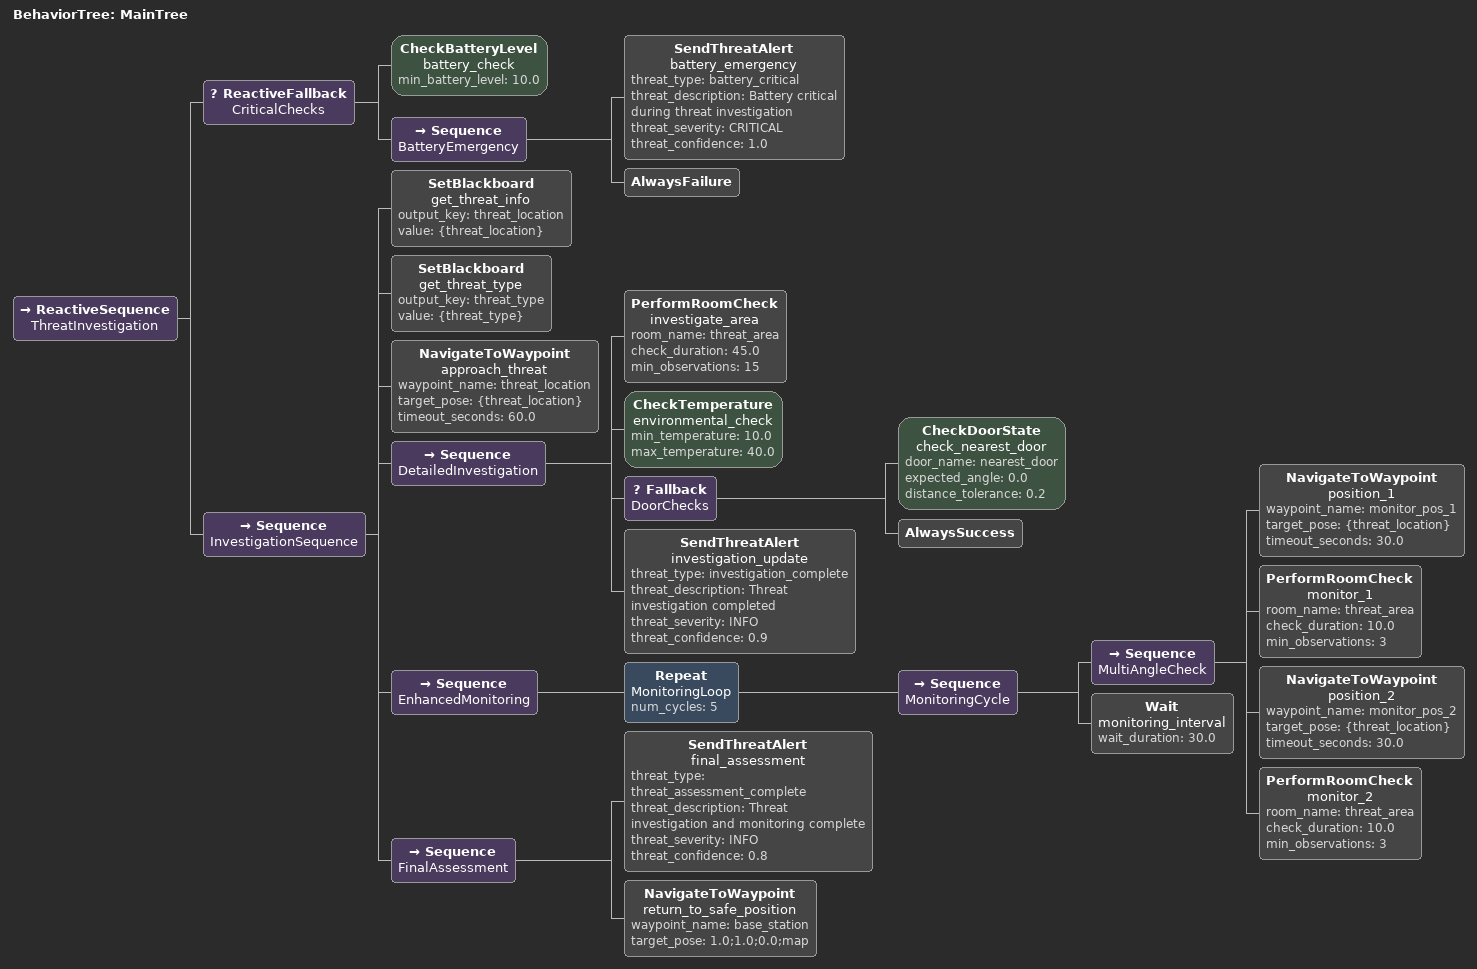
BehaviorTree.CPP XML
<!--
  Threat investigation behavior tree - For responding to detected threats
-->
<root BTCPP_format="4" main_tree_to_execute="MainTree">
  <BehaviorTree ID="MainTree">
    <ReactiveSequence name="ThreatInvestigation">

      <!-- Always monitor for critical battery -->
      <ReactiveFallback name="CriticalChecks">
        <CheckBatteryLevel name="battery_check" min_battery_level="10.0" />
        <Sequence name="BatteryEmergency">
          <SendThreatAlert name="battery_emergency"
                          threat_type="battery_critical"
                          threat_description="Battery critical during threat investigation"
                          threat_severity="CRITICAL"
                          threat_confidence="1.0" />
          <AlwaysFailure />
        </Sequence>
      </ReactiveFallback>

      <!-- Threat investigation sequence -->
      <Sequence name="InvestigationSequence">

        <!-- Get threat information from blackboard -->
        <SetBlackboard name="get_threat_info" output_key="threat_location" value="{threat_location}" />
        <SetBlackboard name="get_threat_type" output_key="threat_type" value="{threat_type}" />

        <!-- Navigate to threat location -->
        <NavigateToWaypoint name="approach_threat"
                           waypoint_name="threat_location"
                           target_pose="{threat_location}"
                           timeout_seconds="60.0" />

        <!-- Perform detailed investigation -->
        <Sequence name="DetailedInvestigation">
          <PerformRoomCheck name="investigate_area"
                           room_name="threat_area"
                           check_duration="45.0"
                           min_observations="15" />

          <!-- Check environmental conditions -->
          <CheckTemperature name="environmental_check"
                           min_temperature="10.0"
                           max_temperature="40.0" />

          <!-- Check nearby doors -->
          <Fallback name="DoorChecks">
            <CheckDoorState name="check_nearest_door"
                           door_name="nearest_door"
                           expected_angle="0.0"
                           distance_tolerance="0.2" />
            <AlwaysSuccess />
          </Fallback>

          <!-- Send investigation update -->
          <SendThreatAlert name="investigation_update"
                          threat_type="investigation_complete"
                          threat_description="Threat investigation completed"
                          threat_severity="INFO"
                          threat_confidence="0.9" />
        </Sequence>

        <!-- Enhanced monitoring phase -->
        <Sequence name="EnhancedMonitoring">
          <Repeat name="MonitoringLoop" num_cycles="5">
            <Sequence name="MonitoringCycle">

              <!-- Monitor from multiple angles -->
              <Sequence name="MultiAngleCheck">
                <NavigateToWaypoint name="position_1"
                                   waypoint_name="monitor_pos_1"
                                   target_pose="{threat_location}"
                                   timeout_seconds="30.0" />
                <PerformRoomCheck name="monitor_1"
                                 room_name="threat_area"
                                 check_duration="10.0"
                                 min_observations="3" />

                <NavigateToWaypoint name="position_2"
                                   waypoint_name="monitor_pos_2"
                                   target_pose="{threat_location}"
                                   timeout_seconds="30.0" />
                <PerformRoomCheck name="monitor_2"
                                 room_name="threat_area"
                                 check_duration="10.0"
                                 min_observations="3" />
              </Sequence>

              <!-- Wait between monitoring cycles -->
              <Wait name="monitoring_interval" wait_duration="30.0" />
            </Sequence>
          </Repeat>
        </Sequence>

        <!-- Final threat assessment -->
        <Sequence name="FinalAssessment">
          <SendThreatAlert name="final_assessment"
                          threat_type="threat_assessment_complete"
                          threat_description="Threat investigation and monitoring complete"
                          threat_severity="INFO"
                          threat_confidence="0.8" />

          <!-- Return to safe position -->
          <NavigateToWaypoint name="return_to_safe_position"
                             waypoint_name="base_station"
                             target_pose="1.0;1.0;0.0;map" />
        </Sequence>

      </Sequence>

    </ReactiveSequence>
  </BehaviorTree>
</root>
